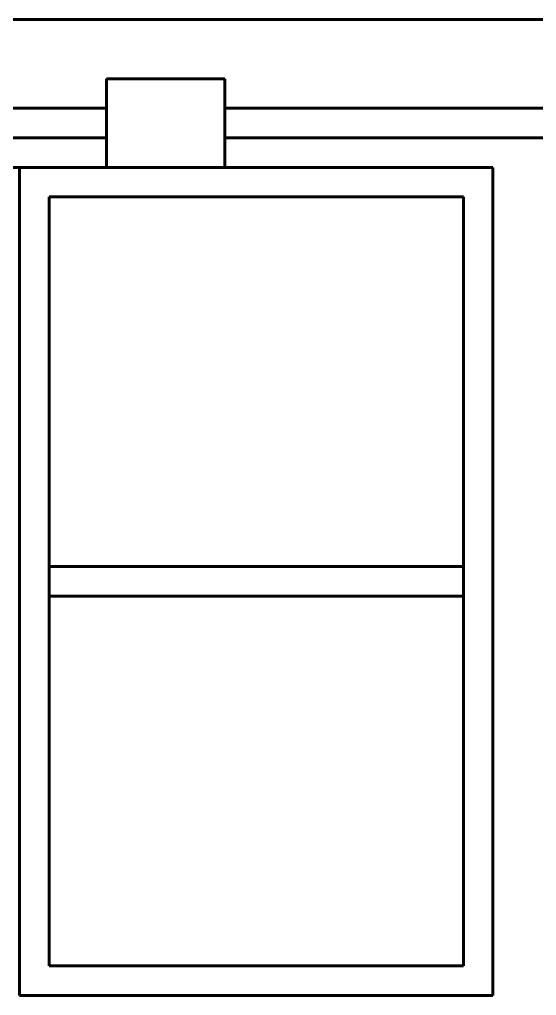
# Model space of a CAD drawing. Extents: x 0 to 297, y 0 to 292.
# Drawn here: x 155.88 to 164.61, y 99.61 to 116.11 of the extents above; entities that cross this region are included whole.
import ezdxf

# ---------------------------------------------------------------- set-up
doc = ezdxf.new("R2010")
doc.units = 0
doc.header["$MEASUREMENT"] = 0
doc.linetypes.add('K5LT_BASIC', pattern=[0])
doc.layers.add('Системный слой', color=7, linetype='Continuous')

# ---------------------------------------------------------------- blocks, each defined once
blk = doc.blocks.new('*U')
at = {"layer": 'Системный слой', "linetype": 'K5LT_BASIC', "lineweight": 60}
for p, q in [((159.35, 115.106), (157.35, 115.106)), ((157.35, 115.106), (157.35, 113.606)), ((159.35, 115.106), (157.35, 115.106)), ((157.35, 115.106), (157.35, 113.606)), ((159.35, 113.606), (159.35, 115.106)), ((159.35, 113.606), (159.35, 115.106)), ((157.35, 113.606), (159.35, 113.606)), ((157.35, 113.606), (159.35, 113.606))]:
    blk.add_line(p, q, dxfattribs=at)

msp = doc.modelspace()

# ---------------------------------------------------------------- linework, layer by layer
at = {"layer": 'Системный слой', "linetype": 'K5LT_BASIC', "lineweight": 60}
for p, q in [((191.35, 116.106), (109.35, 116.106)), ((157.35, 115.106), (157.35, 113.606)), ((157.35, 115.106), (159.35, 115.106)), ((159.35, 115.106), (157.35, 115.106)), ((157.35, 113.606), (157.35, 115.106)), ((157.35, 115.106), (157.35, 113.606)), ((157.35, 115.106), (159.35, 115.106)), ((157.35, 115.106), (157.35, 113.606)), ((159.35, 115.106), (157.35, 115.106)), ((157.35, 113.606), (157.35, 115.106)), ((157.35, 115.106), (157.35, 113.606)), ((157.35, 115.106), (159.35, 115.106)), ((159.35, 115.106), (159.35, 113.606)), ((159.35, 115.106), (159.35, 113.606)), ((159.35, 115.106), (159.35, 113.606)), ((159.35, 115.106), (159.35, 113.606)), ((159.35, 115.106), (159.35, 113.606)), ((159.35, 115.106), (159.35, 113.606)), ((159.35, 115.106), (159.35, 113.606)), ((157.35, 114.607), (151.35, 114.607)), ((159.35, 114.606), (165.35, 114.606)), ((157.35, 114.106), (151.35, 114.106)), ((165.35, 114.106), (159.35, 114.106)), ((163.879, 113.606), (148.879, 113.606)), ((155.879, 113.607), (155.879, 99.607)), ((159.35, 113.606), (157.35, 113.606)), ((157.35, 113.606), (159.35, 113.606)), ((159.35, 113.606), (157.35, 113.606)), ((157.35, 113.606), (159.35, 113.606)), ((157.35, 113.606), (159.35, 113.606)), ((157.35, 113.606), (159.35, 113.606)), ((159.35, 113.606), (157.35, 113.606)), ((157.35, 113.606), (159.35, 113.606)), ((158.6, 113.606), (157.85, 113.606)), ((158.6, 113.606), (157.85, 113.606)), ((158.6, 113.606), (157.85, 113.606)), ((158.6, 113.606), (157.85, 113.606)), ((158.85, 113.607), (159.35, 113.606)), ((163.879, 99.606), (163.879, 113.607)), ((163.879, 113.606), (163.879, 99.606)), ((163.379, 113.106), (156.379, 113.106)), ((156.379, 113.106), (156.379, 101.103)), ((163.379, 100.106), (163.379, 113.106)), ((163.379, 100.106), (163.379, 113.106)), ((163.379, 106.856), (156.379, 106.856)), ((163.379, 106.356), (156.379, 106.356)), ((156.379, 100.106), (156.379, 101.103)), ((163.379, 100.106), (156.379, 100.106)), ((163.879, 99.606), (155.879, 99.607)), ((155.879, 99.606), (163.879, 99.606))]:
    msp.add_line(p, q, dxfattribs=at)

# ---------------------------------------------------------------- block references
at = {"layer": 'Системный слой'}
msp.add_blockref('*U', (0, 0), dxfattribs=at)
msp.add_blockref('*U', (0, 0), dxfattribs=at)
msp.add_blockref('*U', (0, 0), dxfattribs=at)
msp.add_blockref('*U', (0, 0), dxfattribs=at)
msp.add_blockref('*U', (0, 0), dxfattribs=at)
msp.add_blockref('*U', (0, 0), dxfattribs=at)
msp.add_blockref('*U', (0, 0), dxfattribs=at)
msp.add_blockref('*U', (0, 0), dxfattribs=at)
msp.add_blockref('*U', (0, 0), dxfattribs=at)
msp.add_blockref('*U', (0, 0), dxfattribs=at)
msp.add_blockref('*U', (0, 0), dxfattribs=at)
msp.add_blockref('*U', (0, 0), dxfattribs=at)
msp.add_blockref('*U', (0, 0), dxfattribs=at)
msp.add_blockref('*U', (0, 0), dxfattribs=at)
msp.add_blockref('*U', (0, 0), dxfattribs=at)
msp.add_blockref('*U', (0, 0), dxfattribs=at)
msp.add_blockref('*U', (0, 0), dxfattribs=at)
msp.add_blockref('*U', (0, 0), dxfattribs=at)
msp.add_blockref('*U', (0, 0), dxfattribs=at)
msp.add_blockref('*U', (0, 0), dxfattribs=at)
msp.add_blockref('*U', (0, 0), dxfattribs=at)
msp.add_blockref('*U', (0, 0), dxfattribs=at)
msp.add_blockref('*U', (0, 0), dxfattribs=at)
msp.add_blockref('*U', (0, 0), dxfattribs=at)
msp.add_blockref('*U', (0, 0), dxfattribs=at)
msp.add_blockref('*U', (0, 0), dxfattribs=at)
msp.add_blockref('*U', (0, 0), dxfattribs=at)
msp.add_blockref('*U', (0, 0), dxfattribs=at)
msp.add_blockref('*U', (0, 0), dxfattribs=at)
msp.add_blockref('*U', (0, 0), dxfattribs=at)
msp.add_blockref('*U', (0, 0), dxfattribs=at)
msp.add_blockref('*U', (0, 0), dxfattribs=at)
msp.add_blockref('*U', (0, 0), dxfattribs=at)
msp.add_blockref('*U', (0, 0), dxfattribs=at)
msp.add_blockref('*U', (0, 0), dxfattribs=at)
msp.add_blockref('*U', (0, 0), dxfattribs=at)
msp.add_blockref('*U', (0, 0), dxfattribs=at)
msp.add_blockref('*U', (0, 0), dxfattribs=at)
msp.add_blockref('*U', (0, 0), dxfattribs=at)
msp.add_blockref('*U', (0, 0), dxfattribs=at)
msp.add_blockref('*U', (0, 0), dxfattribs=at)
msp.add_blockref('*U', (0, 0), dxfattribs=at)
msp.add_blockref('*U', (0, 0), dxfattribs=at)
msp.add_blockref('*U', (0, 0), dxfattribs=at)
msp.add_blockref('*U', (0, 0), dxfattribs=at)
msp.add_blockref('*U', (0, 0), dxfattribs=at)
msp.add_blockref('*U', (0, 0), dxfattribs=at)
msp.add_blockref('*U', (0, 0), dxfattribs=at)
msp.add_blockref('*U', (0, 0), dxfattribs=at)
msp.add_blockref('*U', (0, 0), dxfattribs=at)
msp.add_blockref('*U', (0, 0), dxfattribs=at)
msp.add_blockref('*U', (0, 0), dxfattribs=at)
msp.add_blockref('*U', (0, 0), dxfattribs=at)
msp.add_blockref('*U', (0, 0), dxfattribs=at)
msp.add_blockref('*U', (0, 0), dxfattribs=at)
msp.add_blockref('*U', (0, 0), dxfattribs=at)
msp.add_blockref('*U', (0, 0), dxfattribs=at)
msp.add_blockref('*U', (0, 0), dxfattribs=at)
msp.add_blockref('*U', (0, 0), dxfattribs=at)
msp.add_blockref('*U', (0, 0), dxfattribs=at)
msp.add_blockref('*U', (0, 0), dxfattribs=at)
msp.add_blockref('*U', (0, 0), dxfattribs=at)
msp.add_blockref('*U', (0, 0), dxfattribs=at)
msp.add_blockref('*U', (0, 0), dxfattribs=at)
msp.add_blockref('*U', (0, 0), dxfattribs=at)
msp.add_blockref('*U', (0, 0), dxfattribs=at)
msp.add_blockref('*U', (0, 0), dxfattribs=at)
msp.add_blockref('*U', (0, 0), dxfattribs=at)
msp.add_blockref('*U', (0, 0), dxfattribs=at)
msp.add_blockref('*U', (0, 0), dxfattribs=at)
msp.add_blockref('*U', (0, 0), dxfattribs=at)
msp.add_blockref('*U', (0, 0), dxfattribs=at)
msp.add_blockref('*U', (0, 0), dxfattribs=at)
msp.add_blockref('*U', (0, 0), dxfattribs=at)
msp.add_blockref('*U', (0, 0), dxfattribs=at)
msp.add_blockref('*U', (0, 0), dxfattribs=at)
msp.add_blockref('*U', (0, 0), dxfattribs=at)
msp.add_blockref('*U', (0, 0), dxfattribs=at)
msp.add_blockref('*U', (0, 0), dxfattribs=at)
msp.add_blockref('*U', (0, 0), dxfattribs=at)
msp.add_blockref('*U', (0, 0), dxfattribs=at)
msp.add_blockref('*U', (0, 0), dxfattribs=at)
msp.add_blockref('*U', (0, 0), dxfattribs=at)
msp.add_blockref('*U', (0, 0), dxfattribs=at)
msp.add_blockref('*U', (0, 0), dxfattribs=at)
msp.add_blockref('*U', (0, 0), dxfattribs=at)
msp.add_blockref('*U', (0, 0), dxfattribs=at)
msp.add_blockref('*U', (0, 0), dxfattribs=at)
msp.add_blockref('*U', (0, 0), dxfattribs=at)
msp.add_blockref('*U', (0, 0), dxfattribs=at)
msp.add_blockref('*U', (0, 0), dxfattribs=at)
msp.add_blockref('*U', (0, 0), dxfattribs=at)
msp.add_blockref('*U', (0, 0), dxfattribs=at)
msp.add_blockref('*U', (0, 0), dxfattribs=at)
msp.add_blockref('*U', (0, 0), dxfattribs=at)
msp.add_blockref('*U', (0, 0), dxfattribs=at)
msp.add_blockref('*U', (0, 0), dxfattribs=at)
msp.add_blockref('*U', (0, 0), dxfattribs=at)
msp.add_blockref('*U', (0, 0), dxfattribs=at)
msp.add_blockref('*U', (0, 0), dxfattribs=at)
msp.add_blockref('*U', (0, 0), dxfattribs=at)
msp.add_blockref('*U', (0, 0), dxfattribs=at)
msp.add_blockref('*U', (0, 0), dxfattribs=at)
msp.add_blockref('*U', (0, 0), dxfattribs=at)
msp.add_blockref('*U', (0, 0), dxfattribs=at)
msp.add_blockref('*U', (0, 0), dxfattribs=at)
msp.add_blockref('*U', (0, 0), dxfattribs=at)
msp.add_blockref('*U', (0, 0), dxfattribs=at)
msp.add_blockref('*U', (0, 0), dxfattribs=at)
msp.add_blockref('*U', (0, 0), dxfattribs=at)
msp.add_blockref('*U', (0, 0), dxfattribs=at)
msp.add_blockref('*U', (0, 0), dxfattribs=at)
msp.add_blockref('*U', (0, 0), dxfattribs=at)
msp.add_blockref('*U', (0, 0), dxfattribs=at)
msp.add_blockref('*U', (0, 0), dxfattribs=at)
msp.add_blockref('*U', (0, 0), dxfattribs=at)
msp.add_blockref('*U', (0, 0), dxfattribs=at)
msp.add_blockref('*U', (0, 0), dxfattribs=at)
msp.add_blockref('*U', (0, 0), dxfattribs=at)
msp.add_blockref('*U', (0, 0), dxfattribs=at)
msp.add_blockref('*U', (0, 0), dxfattribs=at)
msp.add_blockref('*U', (0, 0), dxfattribs=at)
msp.add_blockref('*U', (0, 0), dxfattribs=at)
msp.add_blockref('*U', (0, 0), dxfattribs=at)
msp.add_blockref('*U', (0, 0), dxfattribs=at)
msp.add_blockref('*U', (0, 0), dxfattribs=at)
msp.add_blockref('*U', (0, 0), dxfattribs=at)
msp.add_blockref('*U', (0, 0), dxfattribs=at)
msp.add_blockref('*U', (0, 0), dxfattribs=at)
msp.add_blockref('*U', (0, 0), dxfattribs=at)
msp.add_blockref('*U', (0, 0), dxfattribs=at)
msp.add_blockref('*U', (0, 0), dxfattribs=at)
msp.add_blockref('*U', (0, 0), dxfattribs=at)
msp.add_blockref('*U', (0, 0), dxfattribs=at)
msp.add_blockref('*U', (0, 0), dxfattribs=at)
msp.add_blockref('*U', (0, 0), dxfattribs=at)
msp.add_blockref('*U', (0, 0), dxfattribs=at)
msp.add_blockref('*U', (0, 0), dxfattribs=at)
msp.add_blockref('*U', (0, 0), dxfattribs=at)
msp.add_blockref('*U', (0, 0), dxfattribs=at)
msp.add_blockref('*U', (0, 0), dxfattribs=at)
msp.add_blockref('*U', (0, 0), dxfattribs=at)
msp.add_blockref('*U', (0, 0), dxfattribs=at)
msp.add_blockref('*U', (0, 0), dxfattribs=at)
msp.add_blockref('*U', (0, 0), dxfattribs=at)
msp.add_blockref('*U', (0, 0), dxfattribs=at)
msp.add_blockref('*U', (0, 0), dxfattribs=at)
msp.add_blockref('*U', (0, 0), dxfattribs=at)
msp.add_blockref('*U', (0, 0), dxfattribs=at)
msp.add_blockref('*U', (0, 0), dxfattribs=at)
msp.add_blockref('*U', (0, 0), dxfattribs=at)
msp.add_blockref('*U', (0, 0), dxfattribs=at)
msp.add_blockref('*U', (0, 0), dxfattribs=at)
msp.add_blockref('*U', (0, 0), dxfattribs=at)
msp.add_blockref('*U', (0, 0), dxfattribs=at)
msp.add_blockref('*U', (0, 0), dxfattribs=at)
msp.add_blockref('*U', (0, 0), dxfattribs=at)
msp.add_blockref('*U', (0, 0), dxfattribs=at)
msp.add_blockref('*U', (0, 0), dxfattribs=at)
msp.add_blockref('*U', (0, 0), dxfattribs=at)
msp.add_blockref('*U', (0, 0), dxfattribs=at)
msp.add_blockref('*U', (0, 0), dxfattribs=at)
msp.add_blockref('*U', (0, 0), dxfattribs=at)
msp.add_blockref('*U', (0, 0), dxfattribs=at)
msp.add_blockref('*U', (0, 0), dxfattribs=at)
msp.add_blockref('*U', (0, 0), dxfattribs=at)
msp.add_blockref('*U', (0, 0), dxfattribs=at)
msp.add_blockref('*U', (0, 0), dxfattribs=at)
msp.add_blockref('*U', (0, 0), dxfattribs=at)
msp.add_blockref('*U', (0, 0), dxfattribs=at)
msp.add_blockref('*U', (0, 0), dxfattribs=at)
msp.add_blockref('*U', (0, 0), dxfattribs=at)
msp.add_blockref('*U', (0, 0), dxfattribs=at)
msp.add_blockref('*U', (0, 0), dxfattribs=at)
msp.add_blockref('*U', (0, 0), dxfattribs=at)
msp.add_blockref('*U', (0, 0), dxfattribs=at)
msp.add_blockref('*U', (0, 0), dxfattribs=at)
msp.add_blockref('*U', (0, 0), dxfattribs=at)
msp.add_blockref('*U', (0, 0), dxfattribs=at)
msp.add_blockref('*U', (0, 0), dxfattribs=at)
msp.add_blockref('*U', (0, 0), dxfattribs=at)
msp.add_blockref('*U', (0, 0), dxfattribs=at)
msp.add_blockref('*U', (0, 0), dxfattribs=at)
msp.add_blockref('*U', (0, 0), dxfattribs=at)
msp.add_blockref('*U', (0, 0), dxfattribs=at)
msp.add_blockref('*U', (0, 0), dxfattribs=at)
msp.add_blockref('*U', (0, 0), dxfattribs=at)
msp.add_blockref('*U', (0, 0), dxfattribs=at)
msp.add_blockref('*U', (0, 0), dxfattribs=at)
msp.add_blockref('*U', (0, 0), dxfattribs=at)
msp.add_blockref('*U', (0, 0), dxfattribs=at)
msp.add_blockref('*U', (0, 0), dxfattribs=at)
msp.add_blockref('*U', (0, 0), dxfattribs=at)
msp.add_blockref('*U', (0, 0), dxfattribs=at)
msp.add_blockref('*U', (0, 0), dxfattribs=at)
msp.add_blockref('*U', (0, 0), dxfattribs=at)
msp.add_blockref('*U', (0, 0), dxfattribs=at)
msp.add_blockref('*U', (0, 0), dxfattribs=at)
msp.add_blockref('*U', (0, 0), dxfattribs=at)
msp.add_blockref('*U', (0, 0), dxfattribs=at)
msp.add_blockref('*U', (0, 0), dxfattribs=at)
msp.add_blockref('*U', (0, 0), dxfattribs=at)
msp.add_blockref('*U', (0, 0), dxfattribs=at)
msp.add_blockref('*U', (0, 0), dxfattribs=at)
msp.add_blockref('*U', (0, 0), dxfattribs=at)
msp.add_blockref('*U', (0, 0), dxfattribs=at)
msp.add_blockref('*U', (0, 0), dxfattribs=at)
msp.add_blockref('*U', (0, 0), dxfattribs=at)
msp.add_blockref('*U', (0, 0), dxfattribs=at)
msp.add_blockref('*U', (0, 0), dxfattribs=at)
msp.add_blockref('*U', (0, 0), dxfattribs=at)
msp.add_blockref('*U', (0, 0), dxfattribs=at)
msp.add_blockref('*U', (0, 0), dxfattribs=at)
msp.add_blockref('*U', (0, 0), dxfattribs=at)
msp.add_blockref('*U', (0, 0), dxfattribs=at)
msp.add_blockref('*U', (0, 0), dxfattribs=at)
msp.add_blockref('*U', (0, 0), dxfattribs=at)
msp.add_blockref('*U', (0, 0), dxfattribs=at)
msp.add_blockref('*U', (0, 0), dxfattribs=at)
msp.add_blockref('*U', (0, 0), dxfattribs=at)
msp.add_blockref('*U', (0, 0), dxfattribs=at)
msp.add_blockref('*U', (0, 0), dxfattribs=at)
msp.add_blockref('*U', (0, 0), dxfattribs=at)
msp.add_blockref('*U', (0, 0), dxfattribs=at)
msp.add_blockref('*U', (0, 0), dxfattribs=at)
msp.add_blockref('*U', (0, 0), dxfattribs=at)
msp.add_blockref('*U', (0, 0), dxfattribs=at)
msp.add_blockref('*U', (0, 0), dxfattribs=at)
msp.add_blockref('*U', (0, 0), dxfattribs=at)
msp.add_blockref('*U', (0, 0), dxfattribs=at)
msp.add_blockref('*U', (0, 0), dxfattribs=at)
msp.add_blockref('*U', (0, 0), dxfattribs=at)
msp.add_blockref('*U', (0, 0), dxfattribs=at)
msp.add_blockref('*U', (0, 0), dxfattribs=at)
msp.add_blockref('*U', (0, 0), dxfattribs=at)
msp.add_blockref('*U', (0, 0), dxfattribs=at)
msp.add_blockref('*U', (0, 0), dxfattribs=at)
msp.add_blockref('*U', (0, 0), dxfattribs=at)
msp.add_blockref('*U', (0, 0), dxfattribs=at)
msp.add_blockref('*U', (0, 0), dxfattribs=at)
msp.add_blockref('*U', (0, 0), dxfattribs=at)
msp.add_blockref('*U', (0, 0), dxfattribs=at)
msp.add_blockref('*U', (0, 0), dxfattribs=at)
msp.add_blockref('*U', (0, 0), dxfattribs=at)
msp.add_blockref('*U', (0, 0), dxfattribs=at)
msp.add_blockref('*U', (0, 0), dxfattribs=at)
msp.add_blockref('*U', (0, 0), dxfattribs=at)
msp.add_blockref('*U', (0, 0), dxfattribs=at)
msp.add_blockref('*U', (0, 0), dxfattribs=at)
msp.add_blockref('*U', (0, 0), dxfattribs=at)
msp.add_blockref('*U', (0, 0), dxfattribs=at)
msp.add_blockref('*U', (0, 0), dxfattribs=at)
msp.add_blockref('*U', (0, 0), dxfattribs=at)
msp.add_blockref('*U', (0, 0), dxfattribs=at)
msp.add_blockref('*U', (0, 0), dxfattribs=at)
msp.add_blockref('*U', (0, 0), dxfattribs=at)
msp.add_blockref('*U', (0, 0), dxfattribs=at)
msp.add_blockref('*U', (0, 0), dxfattribs=at)
msp.add_blockref('*U', (0, 0), dxfattribs=at)
msp.add_blockref('*U', (0, 0), dxfattribs=at)
msp.add_blockref('*U', (0, 0), dxfattribs=at)
msp.add_blockref('*U', (0, 0), dxfattribs=at)
msp.add_blockref('*U', (0, 0), dxfattribs=at)
msp.add_blockref('*U', (0, 0), dxfattribs=at)
msp.add_blockref('*U', (0, 0), dxfattribs=at)
msp.add_blockref('*U', (0, 0), dxfattribs=at)
msp.add_blockref('*U', (0, 0), dxfattribs=at)
msp.add_blockref('*U', (0, 0), dxfattribs=at)
msp.add_blockref('*U', (0, 0), dxfattribs=at)
msp.add_blockref('*U', (0, 0), dxfattribs=at)
msp.add_blockref('*U', (0, 0), dxfattribs=at)
msp.add_blockref('*U', (0, 0), dxfattribs=at)
msp.add_blockref('*U', (0, 0), dxfattribs=at)
msp.add_blockref('*U', (0, 0), dxfattribs=at)
msp.add_blockref('*U', (0, 0), dxfattribs=at)
msp.add_blockref('*U', (0, 0), dxfattribs=at)
msp.add_blockref('*U', (0, 0), dxfattribs=at)
msp.add_blockref('*U', (0, 0), dxfattribs=at)
msp.add_blockref('*U', (0, 0), dxfattribs=at)
msp.add_blockref('*U', (0, 0), dxfattribs=at)
msp.add_blockref('*U', (0, 0), dxfattribs=at)
msp.add_blockref('*U', (0, 0), dxfattribs=at)
msp.add_blockref('*U', (0, 0), dxfattribs=at)
msp.add_blockref('*U', (0, 0), dxfattribs=at)
msp.add_blockref('*U', (0, 0), dxfattribs=at)
msp.add_blockref('*U', (0, 0), dxfattribs=at)
msp.add_blockref('*U', (0, 0), dxfattribs=at)
msp.add_blockref('*U', (0, 0), dxfattribs=at)
msp.add_blockref('*U', (0, 0), dxfattribs=at)
msp.add_blockref('*U', (0, 0), dxfattribs=at)
msp.add_blockref('*U', (0, 0), dxfattribs=at)
msp.add_blockref('*U', (0, 0), dxfattribs=at)
msp.add_blockref('*U', (0, 0), dxfattribs=at)
msp.add_blockref('*U', (0, 0), dxfattribs=at)
msp.add_blockref('*U', (0, 0), dxfattribs=at)
msp.add_blockref('*U', (0, 0), dxfattribs=at)
msp.add_blockref('*U', (0, 0), dxfattribs=at)
msp.add_blockref('*U', (0, 0), dxfattribs=at)
msp.add_blockref('*U', (0, 0), dxfattribs=at)
msp.add_blockref('*U', (0, 0), dxfattribs=at)
msp.add_blockref('*U', (0, 0), dxfattribs=at)
msp.add_blockref('*U', (0, 0), dxfattribs=at)
msp.add_blockref('*U', (0, 0), dxfattribs=at)
msp.add_blockref('*U', (0, 0), dxfattribs=at)
msp.add_blockref('*U', (0, 0), dxfattribs=at)

doc.saveas('drawing.dxf')
